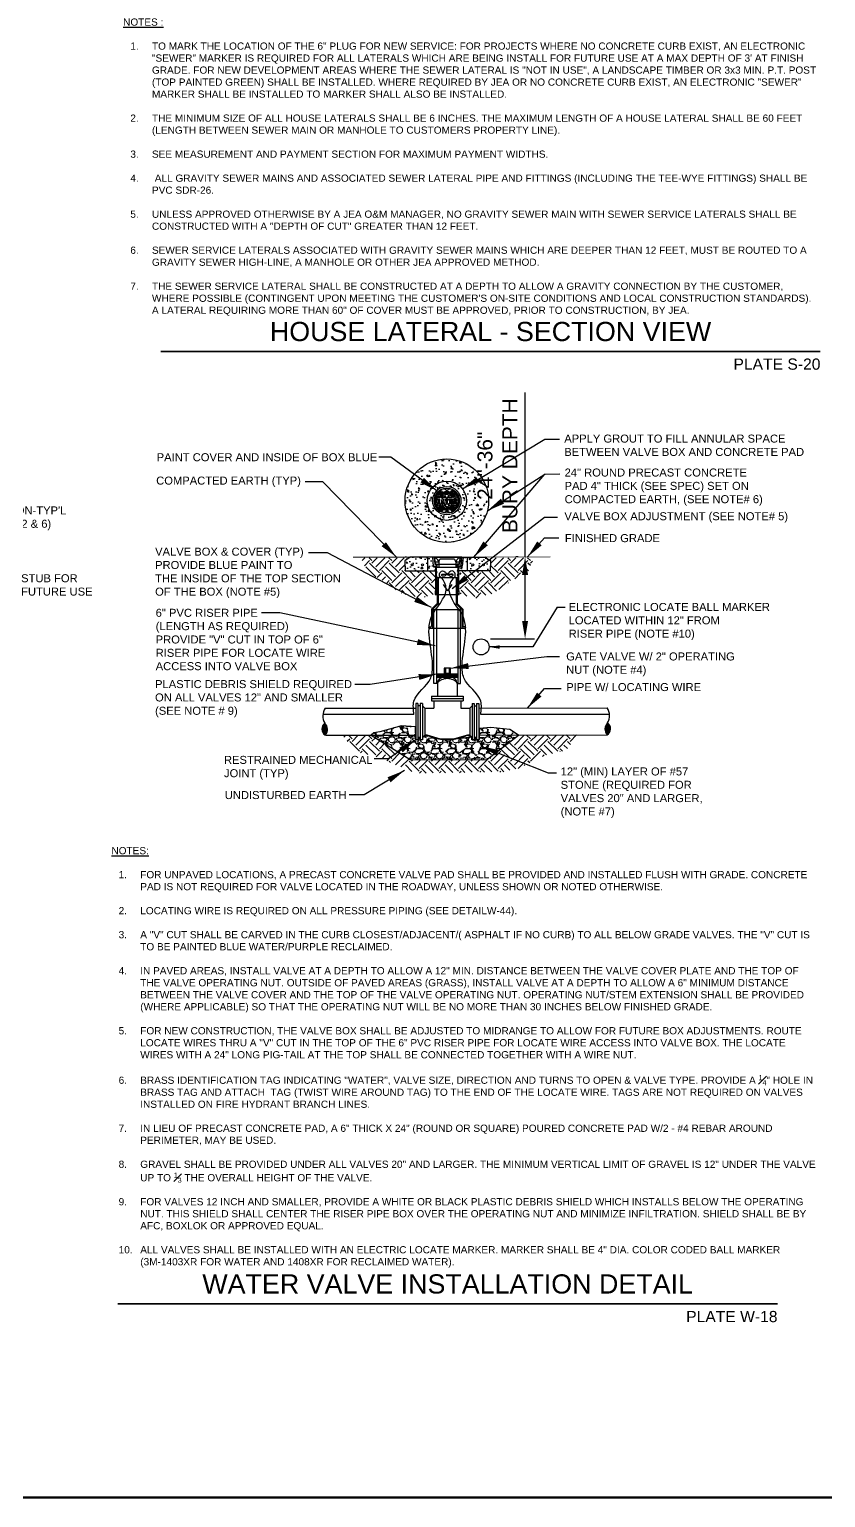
# Paper-space layout 'WS DET' of a CAD drawing. Header units: feet, sheet in inches. Extents: x -12.2 to 22.7, y -7.4 to 15.4.
# Drawn here: x 1.02 to 6.34, y -7.41 to 2.41 of the extents above; entities that cross this region are included whole.
import ezdxf

# ---------------------------------------------------------------- set-up
doc = ezdxf.new("R2010")
doc.units = ezdxf.units.FT
doc.header["$MEASUREMENT"] = 0
doc.linetypes.add('HIDDENX2', pattern=[0.75, 0.5, -0.25])
doc.layers.add('Border', color=118, linetype='Continuous', lineweight=70)
for name, color, linetype in [('DT-1', 1, 'Continuous'), ('DT-2', 2, 'Continuous'), ('DT-3', 3, 'Continuous'), ('DT-4', 4, 'Continuous'), ('DT-HATCH', 251, 'Continuous'), ('DT-TEXT', 2, 'Continuous'), ('DT-TITLE', 4, 'Continuous'), ('TBLK', 7, 'Continuous')]:
    doc.layers.add(name, color=color, linetype=linetype)
doc.styles.add('1L100', font='arial.ttf', dxfattribs={"height": 0.1})
doc.styles.add('SANSERIF', font='sanss___.ttf')
doc.dimstyles.new('JEA1', dxfattribs={"dimtxt": 0.1, "dimasz": 0.12, "dimexe": 0.0625, "dimexo": 0.0625, "dimgap": 0.05, "dimtad": 1, "dimdec": 1, "dimlfac": 3, "dimdsep": 46, "dimtxsty": '1L100', "dimcen": 0.09, "dimclrd": 256, "dimclre": 256, "dimclrt": 256, "dimadec": 0, "dimazin": 0, "dimtfac": 1, "dimtdec": 1, "dimtofl": 0, "dimtmove": 0, "dimatfit": 3, "dimfxl": 1, "dimtolj": 1, "dimtzin": 0, "dimlwd": -1, "dimlwe": -1, "dimarcsym": 0})
pattern_1 = [(320, (-94.369794, -11.01055), (-0.00895397, -0.10234436), [0.01070159, -0.11771753]), (265, (-94.36979, -11.01055), (0.10732872, 0.01979814), [0.00856127, -0.09417402]), (10.4514, (-94.37054, -11.01908), (0.09837469, -0.08254629), [0.00909495, -0.1000445]), (316.1842, (-94.34126, -11.01055), (-0.02361756, -0.1522824), [0.0160524, -0.1765763]), (6.6356, (-94.34322, -11.02324), (0.13899484, -0.13336507), [0.01364243, -0.15006673]), (261.1842, (-94.34126, -11.01055), (0.13899495, -0.13336496), [0.0128419, -0.14126103]), (291, (-94.34839, -11.02482), (-0.05744885, -0.08517142), [0.01070159, -0.11771753]), (236, (-94.34839, -11.02482), (0.10347014, -0.03471816), [0.00856127, -0.09417402]), (341.4514, (-94.35318, -11.03192), (0.0460212, -0.11988961), [0.00909495, -0.1000445]), (307.5, (-94.369794, -11.010553), (0.047499928, -0.001735064), [0, -0.093032517, 0, -0.0956009, 0, -0.09453074]), (277.5, (-94.369794, -11.010553), (0.056277783, -0.037536843), [0, -0.054506782, 0, -0.0908922, 0, -0.036028697]), (237.5, (-94.369794, -10.978734), (-0.003218308, -0.076170008), [0, -0.035671978, 0, -0.11129657, 0, -0.147681987]), (227.5, (-94.369794, -10.964465), (0.01428377, -0.083213616), [0, -0.04637357, 0, -0.07391234, 0, -0.104875614])]
pattern_2 = [(37.5, (-94.369794, -11.010553), (-0.001685323, 0.05155021), [0, -0.040666054, 0, -0.045481771, 0, -0.043475223]), (7.5, (-94.369794, -11.01055), (0.047348576, 0.07550365), [0, -0.021938266, 0, -0.036652957, 0, -0.014045841]), (327.5, (-94.4027, -11.010553), (0.083315699, 0.000151402), [0, -0.013376992, 0, -0.04815717, 0, -0.06287186]), (317.5, (-94.4027, -11.01055), (0.08042586, 0.023481317), [0, -0.006688496, 0, -0.0315697, 0, -0.036117877])]
pattern_3 = [(45, (-94.36979, -11.01055), (0, 0.13242546), [0.09363894, -0.09363894]), (45, (-94.39462, -10.98572), (0, 0.13242546), [0.09363894, -0.09363894]), (45, (-94.41945, -10.96089), (0, 0.13242546), [0.09363894, -0.09363894]), (135, (-94.41945, -10.94434), (-0.13242546, 0), [0.09363894, -0.09363894]), (135, (-94.39462, -10.91951), (-0.13242546, 0), [0.09363894, -0.09363894]), (135, (-94.36979, -10.89468), (-0.13242546, 0), [0.09363894, -0.09363894])]

# ---------------------------------------------------------------- blocks, each defined once
blk = doc.blocks.new('A$Ca8f96253')
at = {"layer": 'Border'}
blk.add_lwpolyline([(32.8026, 11.2123), (32.8026, -11.2123, -0.414214), (32.6047, -11.4103), (1.4979, -11.4103, -0.414214), (1.3, -11.2123), (1.3, 11.2123, -0.414214), (1.4979, 11.4103), (32.6047, 11.4103, -0.414214)], format="xyb", close=True, dxfattribs=at)
blk = doc.blocks.new('*D132')
at = {"layer": 'Defpoints', "color": 0, "transparency": 16777216}
for p in [(4.3342, -1.1201), (4.3511, -1.1201), (4.0401, -1.6681)]:
    blk.add_point(p, dxfattribs=at)
at = {"layer": 'DT-TEXT', "transparency": 16777216}
for p, q in [((4.3342, -1.1201), (4.3342, -0.0212)), ((4.2886, -1.1201), (4.2717, -1.1201)), ((4.3342, -1.5481), (4.3342, -1.2401)), ((4.1026, -1.6681), (4.3967, -1.6681))]:
    blk.add_line(p, q, dxfattribs=at)
for points in [[(4.3142, -1.2401), (4.3542, -1.2401), (4.3342, -1.1201)], [(4.3142, -1.5481), (4.3542, -1.5481), (4.3342, -1.6681)]]:
    blk.add_solid(points, dxfattribs=at)
at = {"layer": 'DT-TEXT', "transparency": 16777216, "insert": (4.1498, -0.5106), "char_height": 0.1, "attachment_point": 5, "rotation": 90, "style": '1L100'}
blk.add_mtext('\\A1;24"-36"\\PBURY DEPTH', dxfattribs=at)

psp = doc.layouts.new('WS DET')

# ---------------------------------------------------------------- hatches: boundary and pattern name
at = {"layer": 'DT-2'}
h = psp.add_hatch(dxfattribs=at)
h.set_pattern_fill('ANSI31', color=256, scale=0.046529, style=0)
h.set_pattern_definition([(45, (3.468244, -1.72316), (-0.00411259, 0.00411259), [])])
h.paths.add_polyline_path([(3.74294, -1.92492), (3.88519, -1.92497), (3.88519, -1.90514), (3.74294, -1.90514)])
at = {"layer": 'DT-4'}
for points in [[(3.81072, -1.23629, 0.9738409), (3.82353, -1.23629)], [(3.82353, -1.23629), (3.81072, -1.23629, 0.9738409)]]:
    psp.add_hatch(color=256, dxfattribs=at).paths.add_polyline_path(points)
at = {"layer": 'DT-HATCH'}
h = psp.add_hatch(dxfattribs=at)
h.set_pattern_fill('AR-CONC', color=256, scale=0.014269, angle=-90, style=0)
h.set_pattern_definition(pattern_1)
h.paths.add_polyline_path([(3.57838, -0.74423, -0.4199723), (3.81559, -0.51163), (3.81571, -0.4651, 0.4191399), (3.53185, -0.74423, 0.4175918), (3.81424, -1.02338), (3.81436, -0.97685, -0.4184233)])
h.paths.add_polyline_path([(3.81455, -0.90704), (3.81463, -0.87555, -0.4222767), (3.67966, -0.74423, -0.42383), (3.81532, -0.61293), (3.8154, -0.58144, 0.4221153), (3.64817, -0.74423, 0.4205639)], flags=16)
h.paths.add_polyline_path([(3.64817, -0.74423, -0.4221153), (3.8154, -0.58144), (3.81559, -0.51163, 0.4199723), (3.57838, -0.74423, 0.4184233), (3.81436, -0.97685), (3.81455, -0.90704, -0.4205639)], flags=17)
h.paths.add_polyline_path([(3.81455, -0.90704), (3.81436, -0.97685, 0.4100163), (4.04367, -0.74423, 0.4084782), (3.81559, -0.51163), (3.8154, -0.58144, -0.4063557), (3.97387, -0.74423, -0.4078916)], flags=17)
h.paths.add_polyline_path([(3.81463, -0.87555), (3.81455, -0.90704, 0.4078916), (3.97387, -0.74423, 0.4063557), (3.8154, -0.58144), (3.81532, -0.61293, -0.4046621), (3.94239, -0.74423, -0.4061961)], flags=16)
h.paths.add_polyline_path([(3.81436, -0.97685), (3.81424, -1.02338, 0.4108434), (4.09019, -0.74423, 0.4093043), (3.81571, -0.4651), (3.81559, -0.51163, -0.4084782), (4.04367, -0.74423, -0.4100163)])
h = psp.add_hatch(dxfattribs=at)
h.set_pattern_fill('AR-SAND', color=256, scale=0.026754, style=0)
h.set_pattern_definition(pattern_2)
h.paths.add_polyline_path([(3.81406, -0.6129), (3.81406, -0.64533, -0.4106693), (3.91174, -0.7442, -0.4106693), (3.81406, -0.84306), (3.81406, -0.87556, 0.4074515), (3.94239, -0.74423, 0.4074515)])
h.paths.add_polyline_path([(3.81406, -0.6129, 0.4210081), (3.67966, -0.74423, 0.4210081), (3.81406, -0.87556), (3.81406, -0.84306, -0.4177667), (3.71399, -0.7442, -0.4177667), (3.81406, -0.64533)])
h = psp.add_hatch(dxfattribs=at)
h.set_pattern_fill('EARTH', color=256, scale=0.374556, angle=45, style=0)
h.set_pattern_definition(pattern_3)
h.paths.add_polyline_path([(3.52672, -1.12565), (3.23785, -1.12565), (3.28237, -1.23388), (3.36602, -1.26672), (3.43472, -1.31748), (3.51538, -1.36525), (3.63785, -1.39809), (3.73087, -1.36693), (3.73319, -1.21812), (3.53032, -1.21812)])
h = psp.add_hatch(dxfattribs=at)
h.set_pattern_fill('AR-CONC', color=256, scale=0.014269, angle=-90, style=0)
h.set_pattern_definition(pattern_1)
h.paths.add_polyline_path([(3.68385, -1.12105), (3.52815, -1.11959), (3.52815, -1.12105), (3.52825, -1.12105), (3.52825, -1.21352), (3.68385, -1.21352)])
h.paths.add_polyline_path([(3.59164, -1.17337, -1), (3.60446, -1.17337, -1)], flags=16)
h.paths.add_polyline_path([(4.09834, -1.11959), (3.94263, -1.12105), (3.94263, -1.21352), (4.09834, -1.21352)])
h.paths.add_polyline_path([(4.02252, -1.17226, -1), (4.03534, -1.17226, -1)], flags=16)
h = psp.add_hatch(dxfattribs=at)
h.set_pattern_fill('AR-SAND', color=256, scale=0.026754, style=0)
h.set_pattern_definition(pattern_2)
h.paths.add_polyline_path([(3.90703, -1.18212), (3.89176, -1.18212), (3.89176, -1.21352), (3.94263, -1.21352), (3.94263, -1.12105), (3.91212, -1.12105)])
h.paths.add_polyline_path([(3.73473, -1.21352), (3.73473, -1.18212), (3.71946, -1.18212), (3.71437, -1.12105), (3.68385, -1.12105), (3.68385, -1.21352)])
h = psp.add_hatch(dxfattribs=at)
h.set_pattern_fill('EARTH', color=256, scale=0.374556, angle=45, style=0)
h.set_pattern_definition(pattern_3)
h.paths.add_polyline_path([(4.10352, -1.12565), (4.39239, -1.12565), (4.34786, -1.23388), (4.26422, -1.26672), (4.19552, -1.31748), (4.11486, -1.36525), (3.99238, -1.39809), (3.89937, -1.36693), (3.89705, -1.21812), (4.09992, -1.21812)])
at = {"layer": 'DT-HATCH', "linetype": 'HIDDENX2'}
for points in [[(2.99904, -2.31178, 0.3974957), (2.99555, -2.23187, 0.5345184)], [(4.88238, -2.30995, 0.5345184), (4.88587, -2.23004, 0.3974957)]]:
    psp.add_hatch(color=256, dxfattribs=at).paths.add_polyline_path(points)
at = {"layer": 'DT-HATCH'}
h = psp.add_hatch(dxfattribs=at)
h.set_pattern_fill('GRAVEL', color=256, scale=0.107016, style=0)
h.set_pattern_definition([(228.0128, (-94.292743, -10.903537), (-0.8561272724, -0.96314353785), [0.0143975, -1.42535463]), (184.9697, (-94.302374, -10.9142386), (1.2841913049, 0.1070150024), [0.02470655, -2.44594813]), (132.5104, (-94.326988, -10.916379), (1.0701583337, -1.1771761879), [0.01742091, -1.7246722]), (267.2737, (-94.368724, -10.943133), (0.10701550653, 2.14031868552), [0.02249882, -2.22738232]), (292.8337, (-94.369794, -10.9656063), (-0.53508072353, 1.28419080837), [0.02206187, -2.18412809]), (357.2737, (-94.361233, -10.9859393), (-2.14031868552, 0.10701550653), [0.02249882, -2.22738232]), (37.6942, (-94.3387596, -10.9870095), (-1.39120791117, -1.07015830017), [0.02975353, -2.94559739]), (72.2553, (-94.315216, -10.9688168), (0.74911268066, 2.35435011603), [0.0280904, -2.78095038]), (121.4296, (-94.306655, -10.942063), (-0.85612834277, 1.3912065939), [0.02257501, -2.23492855]), (175.2364, (-94.318427, -10.9228), (1.17717536094, -0.10701502656), [0.02577286, -1.26286966]), (222.3974, (-94.3441104, -10.9206596), (-1.28419197905, -1.17717441232), [0.0333299, -3.29966238]), (138.8141, (-94.262778, -10.944203), (-0.7491118442, 0.6420953087), [0.0113759, -1.12621898]), (171.4692, (-94.2713396, -10.936712), (1.39120694152, -0.2140327119), [0.02164258, -2.14262067]), (225, (-94.29274, -10.9335), (0, -0.107015966), [0.0151343, -0.13620902]), (203.1986, (-94.300234, -10.92066), (0.5350796347, 0.2140320072), [0.00815012, -0.80685893]), (291.8014, (-94.307725, -10.92387), (-0.107015923, 0.3210478273), [0.01152594, -0.56477252]), (30.9638, (-94.303444, -10.934572), (0.3210475864, 0.2140321312), [0.01872019, -0.60528458]), (161.5651, (-94.287392, -10.92494), (0.214031912, -0.107015762), [0.01353655, -0.32487758]), (16.3895, (-94.369794, -10.92387), (1.07015956224, 0.32104701793), [0.01896322, -1.87736392]), (70.3462, (-94.3516015, -10.918519), (-0.4280632222, -1.1771754882), [0.0159091, -1.57499714]), (293.1986, (-94.287392, -10.903537), (-0.2140320072, 0.5350796347), [0.01630013, -0.79870892]), (343.6105, (-94.280971, -10.918519), (-1.07015956224, 0.32104701793), [0.01896322, -1.87736392]), (339.444, (-94.369794, -10.99022), (-0.5350798609, 0.214031437), [0.01828688, -0.89605767]), (294.7751, (-94.352672, -10.996641), (-0.5350788276, 1.17717562586), [0.01532233, -1.51691264]), (66.8014, (-94.286322, -11.010553), (0.2140320072, 0.5350796347), [0.01630013, -0.79870892]), (17.354, (-94.279901, -10.995571), (-1.39120734114, -0.42806314244), [0.01793919, -1.77597478]), (69.444, (-94.33876, -11.010553), (-0.214031437, -0.5350798609), [0.00914344, -0.90520112]), (101.3099, (-94.292743, -11.010553), (-0.1070156793, 0.4280638113), [0.00545674, -0.54021953]), (165.9638, (-94.293813, -11.005202), (0.3210478565, -0.107015725), [0.02206187, -0.41917606]), (186.009, (-94.315216, -10.9998514), (1.07015930032, 0.10701585966), [0.02044539, -2.02409111]), (303.6901, (-94.303444, -10.944203), (-0.1070160755, 0.214031818), [0.01543405, -0.37041735]), (353.1572, (-94.294883, -10.957045), (1.81927078795, -0.2140327213), [0.02694597, -2.6676464]), (60.9454, (-94.268129, -10.960255), (-0.4280637337, -0.74911157), [0.01101793, -1.09077851]), (90, (-94.26278, -10.95062), (-0.10701593, 0.10701593), [0.00642096, -0.10059498]), (120.2564, (-94.3173565, -10.996641), (0.4280631836, -0.7491117917), [0.01486708, -1.47184577]), (48.0128, (-94.3248476, -10.983799), (0.8561272724, 0.96314353785), [0.02879499, -1.41095713]), (0, (-94.30558, -10.9624), (0.10701593, 0.10701593), [0.02782414, -0.07919179]), (325.3048, (-94.2777606, -10.962396), (-1.0701587126, 0.74911245025), [0.01692072, -1.67514972]), (254.0546, (-94.263848, -10.972027), (-0.1070159209, -0.4280637443), [0.01558173, -0.76350603]), (207.646, (-94.268129, -10.9870095), (-2.03330227255, -1.0701601524), [0.02536973, -2.51160765]), (175.4261, (-94.2906025, -10.9987812), (-1.39120718482, 0.10701537634), [0.02683949, -2.65710651])])
h.paths.add_polyline_path([(3.60193, -2.25518), (3.50788, -2.24854), (3.36404, -2.29056), (3.3231, -2.29609), (3.3054, -2.31158), (3.56652, -2.47413), (4.0766, -2.47635), (4.29014, -2.31268), (4.23261, -2.27508), (4.10426, -2.26071), (4.02681, -2.26734), (4.02681, -2.34143), (4.01021, -2.34364), (4.0091, -2.32706), (3.99472, -2.32706), (3.99582, -2.34364), (3.97812, -2.34364), (3.97812, -2.32595), (3.96595, -2.31158), (3.94825, -2.31268), (3.86194, -2.33701), (3.769, -2.33812), (3.68048, -2.31158), (3.66389, -2.31268), (3.6495, -2.32816), (3.6495, -2.34254), (3.63401, -2.34364), (3.63291, -2.32595), (3.61963, -2.32816), (3.61963, -2.34254), (3.60303, -2.34143)])
h = psp.add_hatch(dxfattribs=at)
h.set_pattern_fill('EARTH', color=256, scale=0.374556, angle=45, style=0)
h.set_pattern_definition(pattern_3)
h.paths.add_polyline_path([(4.41255, -2.47094), (4.4812, -2.44154), (4.60867, -2.41214), (4.68712, -2.3105), (4.29135, -2.31134), (4.08466, -2.47409), (3.56889, -2.47409), (3.30334, -2.31191), (3.10898, -2.31191), (3.21379, -2.42684), (3.31184, -2.44644), (3.39274, -2.47584), (3.51041, -2.5273), (3.60847, -2.5665), (4.18947, -2.5567), (4.30714, -2.52975)])

# ---------------------------------------------------------------- linework, layer by layer
at = {"layer": 'DT-1'}
for p, q in [((3.77614, -0.67711), (3.77967, -0.684)), ((3.7881, -0.66484), (3.80056, -0.66484)), ((3.82286, -0.66484), (3.83379, -0.66484)), ((3.84084, -0.68217), (3.84468, -0.67619)), ((3.84192, -0.6837), (3.84084, -0.68217)), ((3.7464, -0.76036), (3.74302, -0.73292)), ((3.74885, -0.73292), (3.74302, -0.73292)), ((3.74486, -0.72602), (3.74946, -0.7136)), ((3.76495, -0.72602), (3.74486, -0.72602)), ((3.74594, -0.76588), (3.76679, -0.76588)), ((3.75283, -0.78075), (3.74594, -0.76588)), ((3.75207, -0.76036), (3.7464, -0.76036)), ((3.74992, -0.74104), (3.74885, -0.73292)), ((3.76617, -0.72264), (3.74946, -0.7136)), ((3.74992, -0.74104), (3.75207, -0.7346)), ((3.75207, -0.7346), (3.75697, -0.7346)), ((3.75375, -0.74257), (3.75207, -0.76036)), ((3.75253, -0.70869), (3.76939, -0.71774)), ((3.7697, -0.77094), (3.75283, -0.78075)), ((3.75375, -0.74257), (3.75621, -0.76036)), ((3.76188, -0.76036), (3.75621, -0.76036)), ((3.77292, -0.77539), (3.75651, -0.78489)), ((3.75774, -0.74104), (3.75697, -0.7346)), ((3.75774, -0.74104), (3.75912, -0.73292)), ((3.75912, -0.73292), (3.7651, -0.73292)), ((3.76127, -0.70685), (3.7674, -0.71007)), ((3.76188, -0.76036), (3.7651, -0.73292)), ((3.76617, -0.72264), (3.76495, -0.72602)), ((3.77169, -0.78275), (3.76525, -0.78688)), ((3.7697, -0.77094), (3.76679, -0.76588)), ((3.77767, -0.73292), (3.77139, -0.76036)), ((3.77139, -0.76036), (3.77767, -0.76036)), ((3.78105, -0.71559), (3.77369, -0.72586)), ((3.7996, -0.72586), (3.77369, -0.72586)), ((3.77614, -0.76619), (3.79929, -0.76619)), ((3.78565, -0.73292), (3.77767, -0.73292)), ((3.77951, -0.75239), (3.77767, -0.76036)), ((3.78457, -0.75239), (3.77951, -0.75239)), ((3.77982, -0.74671), (3.7812, -0.74135)), ((3.78365, -0.74671), (3.77982, -0.74671)), ((3.78105, -0.71559), (3.78948, -0.70915)), ((3.7812, -0.74135), (3.78365, -0.74671)), ((3.78457, -0.75239), (3.78687, -0.76036)), ((3.78565, -0.73292), (3.79377, -0.76036)), ((3.78687, -0.76036), (3.79377, -0.76036)), ((3.7996, -0.72586), (3.78948, -0.70915)), ((3.79929, -0.76619), (3.79178, -0.78045)), ((3.79515, -0.70685), (3.80665, -0.72571)), ((3.80558, -0.76634), (3.79684, -0.78213)), ((3.80619, -0.78474), (3.79684, -0.78213)), ((3.79945, -0.73292), (3.82198, -0.73292)), ((3.79945, -0.73966), (3.79945, -0.73292)), ((3.79945, -0.73966), (3.80711, -0.73966)), ((3.81524, -0.76573), (3.80619, -0.76573)), ((3.81616, -0.78474), (3.80619, -0.78474)), ((3.80665, -0.72571), (3.81478, -0.72571)), ((3.80711, -0.76036), (3.80711, -0.73966)), ((3.80711, -0.76036), (3.81447, -0.76036)), ((3.81447, -0.76036), (3.80711, -0.76036)), ((3.81447, -0.76036), (3.81447, -0.73966)), ((3.82198, -0.73966), (3.81447, -0.73966)), ((3.81478, -0.72571), (3.82582, -0.70624)), ((3.81539, -0.76603), (3.82582, -0.78259)), ((3.81616, -0.78474), (3.82582, -0.78259)), ((3.82582, -0.70624), (3.81861, -0.70409)), ((3.82122, -0.7254), (3.83103, -0.70838)), ((3.84774, -0.7254), (3.82122, -0.7254)), ((3.84652, -0.76496), (3.82183, -0.76496)), ((3.83088, -0.77983), (3.82183, -0.76496)), ((3.82198, -0.73966), (3.82198, -0.73292)), ((3.8275, -0.73292), (3.85035, -0.73292)), ((3.82827, -0.73292), (3.82827, -0.76005)), ((3.82827, -0.76036), (3.85035, -0.76036)), ((3.83088, -0.77983), (3.84176, -0.77171)), ((3.83594, -0.73905), (3.85035, -0.73905)), ((3.83594, -0.73905), (3.83594, -0.74303)), ((3.8479, -0.74303), (3.83594, -0.74303)), ((3.83594, -0.75162), (3.83594, -0.74932)), ((3.8479, -0.74932), (3.83594, -0.74932)), ((3.83594, -0.75162), (3.85035, -0.75162)), ((3.84176, -0.77171), (3.84652, -0.76496)), ((3.8479, -0.74303), (3.8479, -0.74932)), ((3.85295, -0.70808), (3.84836, -0.70348)), ((3.86599, -0.78336), (3.84974, -0.77416)), ((3.85035, -0.73292), (3.85035, -0.73905)), ((3.85035, -0.75162), (3.85035, -0.76036)), ((3.85081, -0.78137), (3.85694, -0.7852)), ((3.85127, -0.7159), (3.86737, -0.70562)), ((3.85587, -0.76465), (3.85234, -0.76987)), ((3.85234, -0.76987), (3.8689, -0.77937)), ((3.85295, -0.70808), (3.85878, -0.70486)), ((3.87043, -0.71084), (3.85372, -0.72034)), ((3.85663, -0.72556), (3.85372, -0.72034)), ((3.87611, -0.76465), (3.85587, -0.76465)), ((3.85663, -0.72556), (3.87672, -0.72556)), ((3.85694, -0.7852), (3.85663, -0.78658)), ((3.8574, -0.76036), (3.85694, -0.76036)), ((3.8574, -0.73292), (3.87411, -0.73292)), ((3.8574, -0.73292), (3.8574, -0.76036)), ((3.8574, -0.76036), (3.86476, -0.76036)), ((3.86399, -0.74457), (3.86399, -0.73859)), ((3.86399, -0.73859), (3.86921, -0.73859)), ((3.86399, -0.74457), (3.86829, -0.74457)), ((3.86476, -0.75009), (3.86476, -0.76036)), ((3.86476, -0.75009), (3.8712, -0.76036)), ((3.86599, -0.78489), (3.86599, -0.78336)), ((3.87611, -0.76465), (3.8689, -0.77937)), ((3.8712, -0.76036), (3.87917, -0.76036)), ((3.87917, -0.76036), (3.87212, -0.74871)), ((3.78442, -0.80666), (3.78105, -0.81356)), ((3.80056, -0.82414), (3.78994, -0.82414)), ((3.83088, -0.82414), (3.82286, -0.82414)), ((3.83793, -0.80666), (3.84207, -0.81295))]:
    psp.add_line(p, q, dxfattribs=at)
for radius in [0.09475, 0.08361]:
    psp.add_circle((3.81102, -0.74423), radius, dxfattribs=at)
for centre, radius, start, end in [((3.80926, -0.74426), 0.08218, 104.9, 256.4), ((3.8088, -0.74426), 0.07467, 115.9, 248.2), ((3.80849, -0.74273), 0.06547, 116.1, 148.7), ((3.80895, -0.74196), 0.05918, 87.327207, 143.6), ((3.81171, -0.66484), 0.01115, 180, 0), ((3.81416, -0.73905), 0.05627, 37.5, 92.498701), ((3.81217, -0.74411), 0.08218, 283.2, 74.7), ((3.81232, -0.74365), 0.06685, 34.6, 63.7), ((3.81263, -0.74395), 0.07498, 293.1, 64.7), ((3.80972, -0.74533), 0.06639, 216.6, 247.6), ((3.8111, -0.74625), 0.05673, 42.5, 140.4), ((3.81171, -0.74733), 0.05167, 95, 145), ((3.81064, -0.7438), 0.05504, 225.1, 316.9), ((3.81079, -0.74319), 0.04968, 220.4, 321.5), ((3.80987, -0.74487), 0.03986, 212.3, 243), ((3.81048, -0.73813), 0.03496, 76.6, 116.1), ((3.8114, -0.74487), 0.04922, 36, 94.9), ((3.81002, -0.7461), 0.04308, 28.8, 60.9), ((3.80634, -0.73721), 0.07636, 294.5, 321.4), ((3.86829, -0.7415), 0.00307, 270, 72.5), ((3.84299, -0.73123), 0.03419, 9.5, 36.6), ((3.86997, -0.74043), 0.00859, 284.5, 61.1), ((3.81079, -0.74303), 0.06317, 223.9, 316.4), ((3.81037, -0.82814), 0.01128, 20.75246, 159.24754), ((3.81171, -0.82407), 0.01115, 359.608451, 180.391549)]:
    psp.add_arc(centre, radius, start, end, dxfattribs=at)
at = {"layer": 'DT-2'}
for p, q in [((3.71437, -1.12105), (3.71946, -1.18212)), ((3.91212, -1.12105), (3.71437, -1.12105)), ((3.726, -1.12105), (3.72992, -1.16758)), ((3.72749, -1.12507), (3.72685, -1.12116)), ((3.72992, -1.16758), (3.74185, -1.16758)), ((3.74185, -1.16758), (3.89657, -1.16758)), ((3.74185, -1.21736), (3.74185, -1.16758)), ((3.88449, -1.16758), (3.88449, -1.20677)), ((3.90048, -1.12105), (3.89657, -1.16758)), ((3.90703, -1.18212), (3.91212, -1.12105)), ((3.91924, -1.12105), (3.91415, -1.18212)), ((3.71946, -1.18212), (3.73473, -1.18212)), ((3.73473, -1.18212), (3.73473, -1.34788)), ((3.74185, -1.24645), (3.74185, -1.229)), ((3.74185, -1.27553), (3.74185, -1.25808)), ((3.74708, -1.25815), (3.8794, -1.25815)), ((3.74708, -1.25815), (3.74708, -1.26159)), ((3.74708, -1.27322), (3.74708, -1.29067)), ((3.75217, -1.25815), (3.75217, -1.43474)), ((3.87431, -1.25815), (3.87431, -1.43474)), ((3.8794, -1.25815), (3.8794, -1.27904)), ((3.88434, -1.21852), (3.88434, -1.23597)), ((3.88434, -1.2476), (3.88434, -1.26505)), ((3.89176, -1.34788), (3.89176, -1.18212)), ((3.89176, -1.18212), (3.90703, -1.18212)), ((3.89176, -1.21352), (3.89176, -1.18212)), ((3.89176, -1.21352), (3.89176, -1.18212)), ((3.91415, -1.18212), (3.89176, -1.18212)), ((3.73473, -1.34788), (3.73327, -1.34788)), ((3.73327, -1.34788), (3.73327, -1.37114)), ((3.73327, -1.37114), (3.89321, -1.37114)), ((3.74192, -1.30462), (3.74192, -1.28717)), ((3.742, -1.33371), (3.742, -1.31626)), ((3.742, -1.37114), (3.742, -1.34534)), ((3.74708, -1.3023), (3.74708, -1.43263)), ((3.78707, -1.30536), (3.81549, -1.34711)), ((3.8439, -1.30536), (3.81549, -1.34711)), ((3.8794, -1.29067), (3.8794, -1.30812)), ((3.8794, -1.31975), (3.8794, -1.43263)), ((3.88434, -1.27668), (3.88434, -1.29413)), ((3.88442, -1.30577), (3.88442, -1.32322)), ((3.88449, -1.33486), (3.88449, -1.35231)), ((3.88449, -1.36394), (3.88449, -1.37114)), ((3.89321, -1.34788), (3.89176, -1.34788)), ((3.89321, -1.37114), (3.89321, -1.34788)), ((3.74708, -1.43263), (3.70928, -1.47044)), ((3.70928, -1.47044), (3.70928, -1.58094)), ((3.75217, -1.43474), (3.71437, -1.47254)), ((3.87431, -1.43474), (3.91212, -1.47254)), ((3.8794, -1.43263), (3.91721, -1.47044)), ((3.91721, -1.47044), (3.91721, -1.58094)), ((3.71437, -1.47254), (3.71437, -1.59839)), ((3.91212, -1.47254), (3.91212, -1.59839)), ((3.69386, -1.58676), (3.70346, -1.58676)), ((3.71437, -1.59839), (3.69386, -1.59839)), ((3.91212, -1.59839), (3.71437, -1.59839)), ((3.93267, -1.59839), (3.91212, -1.59839)), ((3.93267, -1.58676), (3.92302, -1.58676)), ((3.80263, -1.86414), (3.80263, -1.89703)), ((3.82731, -1.86414), (3.82731, -1.89703)), ((3.79087, -1.92493), (3.83725, -1.92493)), ((3.79364, -1.89703), (3.8346, -1.89703)), ((3.798, -1.89703), (3.798, -1.90516)), ((3.8321, -1.89703), (3.8321, -1.90516)), ((3.70858, -2.05163), (3.91955, -2.05163)), ((3.70858, -2.05163), (3.70858, -2.08177)), ((3.91955, -2.05163), (3.91955, -2.08177)), ((3.60309, -2.10094), (3.60309, -2.34205)), ((3.61816, -2.10094), (3.60309, -2.10094)), ((3.61816, -2.10094), (3.61816, -2.34205)), ((3.63323, -2.11601), (3.61816, -2.11601)), ((3.63323, -2.10094), (3.63323, -2.34205)), ((3.6483, -2.10094), (3.63323, -2.10094)), ((3.6483, -2.10094), (3.6483, -2.34205)), ((3.66337, -2.13108), (3.6483, -2.11601)), ((3.66337, -2.13108), (3.66337, -2.31191)), ((3.70858, -2.0667), (3.91955, -2.0667)), ((3.70858, -2.08177), (3.91955, -2.08177)), ((3.96475, -2.13108), (3.97982, -2.11601)), ((3.96475, -2.13108), (3.96475, -2.31191)), ((3.97982, -2.10094), (3.97982, -2.34205)), ((3.97982, -2.10094), (3.99489, -2.10094)), ((3.99489, -2.10094), (3.99489, -2.34205)), ((3.99489, -2.11601), (4.00996, -2.11601)), ((4.00996, -2.10094), (4.00996, -2.34205)), ((4.00996, -2.10094), (4.02503, -2.10094)), ((4.02503, -2.10094), (4.02503, -2.34205)), ((3.99489, -2.32698), (4.00996, -2.32698)), ((4.00996, -2.34205), (4.02503, -2.34205))]:
    psp.add_line(p, q, dxfattribs=at)
at = {"layer": 'DT-2', "linetype": 'Continuous'}
for p, q in [((3.72685, -1.12116), (3.89964, -1.12116)), ((3.72685, -1.12116), (3.73517, -1.16772)), ((3.75261, -1.15508), (3.73293, -1.15508)), ((3.73517, -1.16772), (3.74669, -1.16772)), ((3.74669, -1.1914), (3.74669, -1.16772)), ((3.75853, -1.15412), (3.76413, -1.13476)), ((3.75853, -1.15412), (3.75853, -1.1914)), ((3.86332, -1.13476), (3.76413, -1.13476)), ((3.86332, -1.13476), (3.87068, -1.15572)), ((3.87068, -1.15572), (3.87068, -1.19108)), ((3.89356, -1.15476), (3.87788, -1.15476)), ((3.8798, -1.16758), (3.8798, -1.1914)), ((3.8911, -1.16768), (3.8798, -1.16758)), ((3.89964, -1.12148), (3.8911, -1.16768)), ((3.8798, -1.1914), (3.74669, -1.1914))]:
    psp.add_line(p, q, dxfattribs=at)
at = {"layer": 'DT-2'}
for points in [[(3.79364, -1.89703), (3.8363, -1.89703), (3.8363, -1.86414), (3.79364, -1.86414)], [(3.74294, -1.92492), (3.88519, -1.92497), (3.88519, -1.90514), (3.74294, -1.90514)]]:
    psp.add_lwpolyline(points, close=True, dxfattribs=at)
at = {"layer": 'DT-2', "linetype": 'Continuous'}
for centre, radius, start, end in [((3.71597, -1.16836), 0.0448, 29.4, 75.1), ((3.74957, -1.14964), 0.00624, 299.2, 30.3), ((3.87932, -1.14852), 0.0064, 176.4, 257), ((3.911, -1.16516), 0.0416, 106.2, 156)]:
    psp.add_arc(centre, radius, start, end, dxfattribs=at)
at = {"layer": 'DT-2'}
for centre, radius, start, end in [((3.73909, -1.22319), 0.00645, 295.524789, 64.707715), ((3.73909, -1.25227), 0.00645, 295.524789, 64.475211), ((3.73917, -1.28136), 0.00645, 295.524789, 64.475211), ((3.88704, -1.21269), 0.00645, 113.340713, 244.475211), ((3.88704, -1.24177), 0.00645, 115.524789, 244.475211), ((3.88704, -1.27085), 0.00645, 115.524789, 244.475211), ((3.73924, -1.31045), 0.00645, 295.524789, 64.475211), ((3.73875, -1.33953), 0.00667, 299.337204, 60.662796), ((3.74985, -1.29649), 0.00644, 115.405398, 244.594602), ((3.87662, -1.28485), 0.00645, 295.524789, 64.475211), ((3.87613, -1.31393), 0.00667, 299.337204, 60.662796), ((3.88712, -1.29994), 0.00645, 115.524789, 244.475211), ((3.88719, -1.32903), 0.00645, 115.524789, 244.475211), ((3.88776, -1.35812), 0.00667, 119.337204, 240.662796), ((3.69386, -1.59257), 0.00582, 90, 270), ((3.69386, -1.59257), 0.00582, 270, 270), ((3.70346, -1.58094), 0.00582, 270, 0), ((3.92302, -1.58094), 0.00582, 180, 270), ((3.93267, -1.59257), 0.00582, 0, 90), ((3.93267, -1.59257), 0.00582, 270, 0)]:
    psp.add_arc(centre, radius, start, end, dxfattribs=at)
at = {"layer": 'DT-2', "lineweight": 0}
psp.add_arc((3.75, -1.26741), 0.0065, 116.587527, 243.412473, dxfattribs=at)
at = {"layer": 'DT-3', "lineweight": 13}
for p, q in [((3.56623, -1.12105), (3.18467, -1.12105)), ((4.06738, -1.12105), (4.50092, -1.11959))]:
    psp.add_line(p, q, dxfattribs=at)
at = {"layer": 'DT-3'}
for p, q in [((3.74294, -1.47184), (3.88519, -1.47184)), ((3.74859, -1.96743), (3.74856, -2.05163)), ((3.87953, -1.96743), (3.8795, -2.05163)), ((2.99868, -2.13108), (3.60309, -2.13108)), ((3.66337, -2.13108), (3.72365, -2.13108)), ((3.72365, -2.08177), (3.72365, -2.13108)), ((3.90448, -2.08177), (3.90448, -2.13108)), ((3.90448, -2.13108), (3.96475, -2.13108)), ((4.02503, -2.13108), (4.88274, -2.12926)), ((3.00359, -2.31191), (3.60309, -2.31191)), ((3.61816, -2.34205), (3.60309, -2.34205)), ((3.63323, -2.32698), (3.61816, -2.32698)), ((3.6483, -2.34205), (3.63323, -2.34205)), ((3.66337, -2.31191), (3.6483, -2.32698)), ((3.66337, -2.31191), (3.67844, -2.31191)), ((3.94969, -2.31191), (3.96475, -2.31191)), ((3.96475, -2.31191), (3.97982, -2.32698)), ((3.97982, -2.34205), (3.99489, -2.34205)), ((4.02503, -2.31191), (4.88197, -2.31009))]:
    psp.add_line(p, q, dxfattribs=at)
for points in [[(3.72501, -1.47184), (3.74294, -1.47184), (3.74294, -1.96655), (3.72501, -1.96655)], [(3.90311, -1.47184), (3.88519, -1.47184), (3.88519, -1.96655), (3.90311, -1.96655)]]:
    psp.add_lwpolyline(points, close=True, dxfattribs=at)
psp.add_circle((4.04014, -1.72168), 0.05358, dxfattribs=at)
for centre, radius, start, end in [((3.81406, -2.02755), 0.0937, 40.619317, 139.380683), ((3.79087, -1.96721), 0.04228, 90, 180.29066), ((3.83725, -1.96721), 0.04228, 359.70934, 90), ((3.07562, -2.18391), 0.09333, 145.522222, 210.91821), ((4.8058, -2.18209), 0.09333, 329.08179, 34.477778), ((3.02399, -2.27066), 0.0481, 126.249631, 238.750924), ((2.95498, -2.27367), 0.05825, 319.145064, 45.855491), ((4.92644, -2.27184), 0.05825, 134.144509, 220.854936), ((4.85743, -2.26883), 0.0481, 301.249076, 53.750369), ((3.81406, -2.02183), 0.32022, 244.942385, 295.057615)]:
    psp.add_arc(centre, radius, start, end, dxfattribs=at)
at = {"layer": 'DT-4'}
for p, q in [((3.56623, -1.12105), (3.53063, -1.14712)), ((3.53063, -1.14712), (3.53185, -1.21352)), ((3.71437, -1.12105), (3.56623, -1.12105)), ((3.68385, -1.21352), (3.68385, -1.12105)), ((3.91212, -1.12105), (4.06738, -1.12105)), ((3.94975, -1.21352), (3.94975, -1.12105)), ((4.06738, -1.12105), (4.10297, -1.14712)), ((4.10297, -1.14712), (4.10176, -1.21352)), ((3.53185, -1.21352), (3.68385, -1.21352)), ((3.68385, -1.21352), (3.73473, -1.21352)), ((3.78309, -1.23629), (3.85409, -1.23629)), ((3.94263, -1.21352), (3.89176, -1.21352)), ((3.94263, -1.21352), (3.89176, -1.21352)), ((3.94975, -1.21352), (3.89176, -1.21352)), ((4.10176, -1.21352), (3.94975, -1.21352)), ((3.59158, -2.17395), (2.98282, -2.17395)), ((4.89877, -2.17395), (4.03733, -2.17395))]:
    psp.add_line(p, q, dxfattribs=at)
for centre, radius in [((3.81102, -0.74423), 0.27917), ((3.81102, -0.74423), 0.13137), ((3.57838, -1.17337), 0.00641), ((3.64817, -1.17337), 0.00641), ((3.98543, -1.17337), 0.00641), ((4.05523, -1.17337), 0.00641), ((3.81712, -1.23612), 0.00641)]:
    psp.add_circle(centre, radius, dxfattribs=at)
for centre, radius, start, end in [((3.70105, -1.336), 0.10512, 321.153354, 53.907301), ((3.93479, -1.33691), 0.11005, 128.725649, 216.213696)]:
    psp.add_arc(centre, radius, start, end, dxfattribs=at)
for points, knots in [([(3.76297, -1.25106), (3.76301, -1.24561), (3.7629, -1.23972), (3.76303, -1.22874), (3.76909, -1.21926), (3.7832, -1.21183), (3.7999, -1.21748), (3.81179, -1.23671), (3.7912, -1.25747), (3.76763, -1.23596), (3.7832, -1.23618), (3.79077, -1.23629)], [41.8916881, 41.8916881, 41.8916881, 41.8916881, 42.588534, 42.6694905, 43.3036063, 43.9050066, 44.6009443, 45.3816545, 46.3879088, 47.1136157, 47.8014898, 47.8014898, 47.8014898, 47.8014898]), ([(3.86594, -1.25106), (3.8659, -1.24561), (3.86601, -1.23972), (3.86588, -1.22874), (3.85982, -1.21926), (3.84571, -1.21183), (3.82901, -1.21748), (3.81712, -1.23671), (3.83771, -1.25747), (3.86128, -1.23596), (3.84572, -1.23618), (3.83814, -1.23629)], [41.8916881, 41.8916881, 41.8916881, 41.8916881, 42.588534, 42.6694905, 43.3036063, 43.9050066, 44.6009443, 45.3816545, 46.3879088, 47.1136157, 47.8014898, 47.8014898, 47.8014898, 47.8014898]), ([(3.59158, -2.17395), (3.58768, -2.14282), (3.57545, -2.04516), (3.71052, -1.96892), (3.72438, -1.75354), (3.64553, -1.55963), (3.76683, -1.43874), (3.78292, -1.40193)], [0, 0, 0, 0, 3.841476, 12.0510768, 15.8212804, 30.7800304, 35.6439973, 35.6439973, 35.6439973, 35.6439973]), ([(4.03733, -2.17395), (4.04123, -2.14282), (4.05346, -2.04516), (3.91839, -1.96892), (3.90454, -1.75354), (3.98338, -1.55963), (3.86208, -1.43874), (3.84599, -1.40193)], [0, 0, 0, 0, 3.841476, 12.0510768, 15.8212804, 30.7800304, 35.6439973, 35.6439973, 35.6439973, 35.6439973])]:
    psp.add_open_spline(points, degree=3, knots=knots, dxfattribs=at)
at = {"layer": 'DT-HATCH'}
for p, q in [((3.88427, -1.21851), (3.89176, -1.21851)), ((3.88434, -1.22724), (3.89176, -1.22724))]:
    psp.add_line(p, q, dxfattribs=at)
psp.add_lwpolyline([(3.60193, -2.25518), (3.50788, -2.24854), (3.36404, -2.29056), (3.3231, -2.29609), (3.3054, -2.31158), (3.56652, -2.47413), (4.0766, -2.47635), (4.29014, -2.31268), (4.23261, -2.27508), (4.10426, -2.26071), (4.02681, -2.26734), (4.02681, -2.34143), (4.01021, -2.34364), (4.0091, -2.32706), (3.99472, -2.32706), (3.99582, -2.34364), (3.97812, -2.34364), (3.97812, -2.32595), (3.96595, -2.31158), (3.94825, -2.31268), (3.86194, -2.33701), (3.769, -2.33812), (3.68048, -2.31158), (3.66389, -2.31268), (3.6495, -2.32816), (3.6495, -2.34254), (3.63401, -2.34364), (3.63291, -2.32595), (3.61963, -2.32816), (3.61963, -2.34254), (3.60303, -2.34143)], close=True, dxfattribs=at)
at = {"layer": 'DT-HATCH', "const_width": 0.000233}
psp.add_lwpolyline([(3.30334, -2.31191), (3.56889, -2.47409), (4.08466, -2.47409), (4.29135, -2.31134), (4.29135, -2.31134), (4.29135, -2.31134)], dxfattribs=at)
at = {"layer": 'DT-TEXT'}
for p, q in [((4.54928, -1.45547), (4.38557, -1.72216)), ((4.54928, -1.45547), (4.60294, -1.45547)), ((4.38557, -1.72216), (4.09371, -1.72216))]:
    psp.add_line(p, q, dxfattribs=at)
psp.add_solid([(4.16342, -1.73429), (4.09371, -1.72216), (4.16359, -1.71102)], dxfattribs=at)
at = {"layer": 'DT-TITLE', "const_width": 0.0107, "flags": 128}
for points in [[(6.30856, 0.25332), (1.89824, 0.25332)], [(6.02158, -6.11473), (1.61126, -6.11473)]]:
    psp.add_lwpolyline(points, dxfattribs=at)

# ---------------------------------------------------------------- block references
at = {"layer": 'TBLK'}
psp.add_blockref('A$Ca8f96253', (-12.17702, 4.00045), dxfattribs=at)

# ---------------------------------------------------------------- texts
at = {"layer": 'DT-TEXT', "attachment_point": 1, "style": '1L100'}
for s, insert, char_height, width in [('{\\LNOTES :\\P}\\P\\pi-0.14447,l0.19263,t0.19263;1.^ITO MARK THE LOCATION OF THE 6" PLUG FOR NEW SERVICE: FOR PROJECTS WHERE NO CONCRETE CURB EXIST, AN ELECTRONIC "SEWER" MARKER IS REQUIRED FOR ALL LATERALS WHICH ARE BEING INSTALL FOR FUTURE USE AT A MAX DEPTH OF 3\' AT FINISH GRADE. FOR NEW DEVELOPMENT AREAS WHERE THE SEWER LATERAL IS "NOT IN USE", A LANDSCAPE TIMBER OR 3x3 MIN. P.T. POST (TOP PAINTED GREEN) SHALL BE INSTALLED. WHERE REQUIRED BY JEA OR NO CONCRETE CURB EXIST, AN ELECTRONIC "SEWER" MARKER SHALL BE INSTALLED TO MARKER SHALL ALSO BE INSTALLED.\\P\\pi0,l0,tz;\\P\\pi-0.14447,l0.19263,t0.19263;2.^ITHE MINIMUM SIZE OF ALL HOUSE LATERALS SHALL BE 6 INCHES. THE MAXIMUM LENGTH OF A HOUSE LATERAL SHALL BE 60 FEET (LENGTH BETWEEN SEWER MAIN OR MANHOLE TO CUSTOMERS PROPERTY LINE).\\P\\pi0,l0,tz;\\P\\pi-0.14447,l0.19263,t0.19263;3.^ISEE MEASUREMENT AND PAYMENT SECTION FOR MAXIMUM PAYMENT WIDTHS.\\P\\pi0,l0,tz;\\P\\pi-0.14447,l0.19263,t0.19263;4.^I ALL GRAVITY SEWER MAINS AND ASSOCIATED SEWER LATERAL PIPE AND FITTINGS (INCLUDING THE TEE-WYE FITTINGS) SHALL BE PVC SDR-26.\\P\\pi0,l0,tz;\\P\\pi-0.14447,l0.19263,t0.19263;5.^IUNLESS APPROVED OTHERWISE BY A JEA O&M MANAGER, NO GRAVITY SEWER MAIN WITH SEWER SERVICE LATERALS SHALL BE CONSTRUCTED WITH A "DEPTH OF CUT" GREATER THAN 12 FEET.\\P\\pi0,l0,tz;\\P\\pi-0.14447,l0.19263,t0.19263;6.^ISEWER SERVICE LATERALS ASSOCIATED WITH GRAVITY SEWER MAINS WHICH ARE DEEPER THAN 12 FEET, MUST BE ROUTED TO A GRAVITY SEWER HIGH-LINE, A MANHOLE OR OTHER JEA APPROVED METHOD.\\P\\pi0,l0,tz;\\P\\pi-0.14447,l0.19263,t0.19263;7.^ITHE SEWER SERVICE LATERAL SHALL BE CONSTRUCTED AT A DEPTH TO ALLOW A GRAVITY CONNECTION BY THE CUSTOMER, WHERE POSSIBLE (CONTINGENT UPON MEETING THE CUSTOMER\'S ON-SITE CONDITIONS AND LOCAL CONSTRUCTION STANDARDS). A LATERAL REQUIRING MORE THAN 60" OF COVER MUST BE APPROVED, PRIOR TO CONSTRUCTION, BY JEA.', (1.64733, 2.47999), 0.04815717, 4.6305769), ('APPLY GROUT TO FILL ANNULAR SPACE \\PBETWEEN VALVE BOX AND CONCRETE PAD', (4.59613, -0.30225), 0.053508, 1.6048506), ('PAINT COVER AND INSIDE OF BOX BLUE', (1.87155, -0.42691), 0.053508, 1.552734), ('COMPACTED EARTH (TYP)', (1.86833, -0.58311), 0.053508, 1.3417128), ('24" ROUND PRECAST CONCRETE \\PPAD 4" THICK (SEE SPEC) SET ON COMPACTED EARTH, (SEE NOTE# 6)', (4.5984, -0.5291), 0.053508, 1.5915366), ("PUMP STATION-TYP'L (SEE NOTE # 2 & 6)", (0.48122, -0.78258), 0.053508, 0.7867788), ('VALVE BOX ADJUSTMENT (SEE NOTE# 5)', (4.59691, -0.82146), 0.053508, 1.697944), ('FINISHED GRADE', (4.60036, -0.96779), 0.053508, 1.3417128), ('VALVE BOX & COVER (TYP) \\PPROVIDE BLUE PAINT TO \\PTHE INSIDE OF THE TOP SECTION \\POF THE BOX (NOTE #5)', (1.86119, -1.05811), 0.053508, 1.3417128), ('STUB FOR FUTURE USE', (0.96555, -1.23603), 0.053508, 0.5804229), ('6" PVC RISER PIPE \\P(LENGTH AS REQUIRED) \\PPROVIDE "V" CUT IN TOP OF 6" RISER PIPE FOR LOCATE WIRE ACCESS INTO VALVE BOX', (1.86495, -1.46707), 0.053508, 1.3417128), ('ELECTRONIC LOCATE BALL MARKER\\PLOCATED WITHIN 12" FROM\\PRISER PIPE (NOTE #10)', (4.62522, -1.42799), 0.053508, 1.3417128), ('GATE VALVE W/ 2" OPERATING \\PNUT (NOTE #4)', (4.60901, -1.75886), 0.053508, 1.3417128), ('PLASTIC DEBRIS SHIELD REQUIRED ON ALL VALVES 12" AND SMALLER\\P(SEE NOTE # 9)', (1.8608, -1.94371), 0.053508, 1.3417128), ('PIPE W/ LOCATING WIRE', (4.60962, -1.96353), 0.053508, 1.3417128), ('RESTRAINED MECHANICAL JOINT (TYP)', (2.32158, -2.45043), 0.053508, 0.9951099), ('12" (MIN) LAYER OF #57 \\PSTONE (REQUIRED FOR \\PVALVES 20" AND LARGER,\\P(NOTE #7)', (4.57198, -2.52784), 0.053508, 1.3417128), ('UNDISTURBED EARTH', (2.32674, -2.68564), 0.053508, 1.3417128), ('\\A1;{\\LNOTES:}\\P\\P\\pi-0.14447,l0.19263,t0.19263;1.^IFOR UNPAVED LOCATIONS, A PRECAST CONCRETE VALVE PAD SHALL BE PROVIDED AND INSTALLED FLUSH WITH GRADE. CONCRETE PAD IS NOT REQUIRED FOR VALVE LOCATED IN THE ROADWAY, UNLESS SHOWN OR NOTED OTHERWISE.\\P\\pi0,l0,tz;\\P\\pi-0.14447,l0.19263,t0.19263;2.^ILOCATING WIRE IS REQUIRED ON ALL PRESSURE PIPING (SEE DETAILW-44).\\P\\pi0,l0,tz;\\P\\pi-0.14447,l0.19263,t0.19263;3.^IA "V" CUT SHALL BE CARVED IN THE CURB CLOSEST/ADJACENT/( ASPHALT IF NO CURB) TO ALL BELOW GRADE VALVES. THE "V" CUT IS TO BE PAINTED BLUE WATER/PURPLE RECLAIMED.\\P\\pi0,l0,tz;\\P\\pi-0.14447,l0.19263,t0.19263;4.^IIN PAVED AREAS, INSTALL VALVE AT A DEPTH TO ALLOW A 12" MIN. DISTANCE BETWEEN THE VALVE COVER PLATE AND THE TOP OF THE VALVE OPERATING NUT. OUTSIDE OF PAVED AREAS (GRASS), INSTALL VALVE AT A DEPTH TO ALLOW A 6" MINIMUM DISTANCE BETWEEN THE VALVE COVER AND THE TOP OF THE VALVE OPERATING NUT. OPERATING NUT/STEM EXTENSION SHALL BE PROVIDED (WHERE APPLICABLE) SO THAT THE OPERATING NUT WILL BE NO MORE THAN 30 INCHES BELOW FINISHED GRADE.\\P\\pi0,l0,tz;\\P\\pi-0.14447,l0.19263,t0.19263;5.^IFOR NEW CONSTRUCTION, THE VALVE BOX SHALL BE ADJUSTED TO MIDRANGE TO ALLOW FOR FUTURE BOX ADJUSTMENTS. ROUTE LOCATE WIRES THRU A "V" CUT IN THE TOP OF THE 6" PVC RISER PIPE FOR LOCATE WIRE ACCESS INTO VALVE BOX. THE LOCATE WIRES WITH A 24" LONG PIG-TAIL AT THE TOP SHALL BE CONNECTED TOGETHER WITH A WIRE NUT.\\P\\pi0,l0,tz;\\P\\pi-0.14447,l0.19263,t0.19263;6.^IBRASS IDENTIFICATION TAG INDICATING "WATER", VALVE SIZE, DIRECTION AND TURNS TO OPEN & VALVE TYPE. PROVIDE A {\\H0.7x;\\S1#4;}" HOLE IN BRASS TAG AND ATTACH  TAG (TWIST WIRE AROUND TAG) TO THE END OF THE LOCATE WIRE. TAGS ARE NOT REQUIRED ON VALVES INSTALLED ON FIRE HYDRANT BRANCH LINES.\\P\\pi0,l0,tz;\\P\\pi-0.14447,l0.19263,t0.19263;7.^IIN LIEU OF PRECAST CONCRETE PAD, A 6" THICK X 24" (ROUND OR SQUARE) POURED CONCRETE PAD W/2 - #4 REBAR AROUND PERIMETER, MAY BE USED.\\P\\pi0,l0,tz;\\P\\pi-0.14447,l0.19263,t0.19263;8.^IGRAVEL SHALL BE PROVIDED UNDER ALL VALVES 20" AND LARGER. THE MINIMUM VERTICAL LIMIT OF GRAVEL IS 12" UNDER THE VALVE UP TO {\\H0.7x;\\S1#3;} THE OVERALL HEIGHT OF THE VALVE.\\P\\pi0,l0,tz;\\P\\pi-0.14447,l0.19263,t0.19263;9.^IFOR VALVES 12 INCH AND SMALLER, PROVIDE A WHITE OR BLACK PLASTIC DEBRIS SHIELD WHICH INSTALLS BELOW THE OPERATING NUT. THIS SHIELD SHALL CENTER THE RISER PIPE BOX OVER THE OPERATING NUT AND MINIMIZE INFILTRATION. SHIELD SHALL BE BY AFC, BOXLOK OR APPROVED EQUAL.\\P\\pi0,l0,tz;\\P\\pi-0.14447,l0.19263,t0.19263;10.^IALL VALVES SHALL BE INSTALLED WITH AN ELECTRIC LOCATE MARKER. MARKER SHALL BE 4" DIA. COLOR CODED BALL MARKER (3M-1403XR FOR WATER AND 1408XR FOR RECLAIMED WATER).', (1.56917, -3.05987), 0.04815717, 4.7132787)]:
    psp.add_mtext(s, dxfattribs=dict(at, insert=insert, char_height=char_height, width=width))
at = {"layer": 'DT-TITLE', "ltscale": 0.3, "char_height": 0.1284191, "width": 4.41032, "attachment_point": 8, "style": 'SANSERIF'}
for s, insert in [('HOUSE LATERAL - SECTION VIEW', (4.1034, 0.32099)), ('WATER VALVE INSTALLATION DETAIL', (3.81642, -6.04706))]:
    psp.add_mtext(s, dxfattribs=dict(at, insert=insert))
at = {"layer": 'DT-TITLE', "char_height": 0.074911, "width": 1.2511913, "attachment_point": 3, "style": '1L100'}
for s, insert in [('PLATE S-20', (6.30856, 0.20647)), ('PLATE W-18', (6.02158, -6.16158))]:
    psp.add_mtext(s, dxfattribs=dict(at, insert=insert))

# ---------------------------------------------------------------- dimensions: what is measured, and where the dimension line sits
at = {"layer": 'DT-TEXT'}
dim = psp.add_linear_dim(base=(4.33424, -1.12009), p1=(4.04014, -1.6681), p2=(4.35108, -1.12009), angle=90, text='24"-36"\\PBURY DEPTH', dimstyle='JEA1', override={"dimpost": "'"}, dxfattribs=at)
dim.commit()
dim.dimension.update_dxf_attribs({"geometry": '*D132', "text_midpoint": (4.14985, -0.51063)})

# ---------------------------------------------------------------- leaders
for points in [[(3.91551, -0.66461), (4.46657, -0.33325), (4.56393, -0.33325)], [(3.74351, -0.67774), (3.43724, -0.45243), (3.35764, -0.45243)], [(3.99214, -1.12105), (4.46657, -0.56587), (4.56719, -0.56536)], [(4.08183, -0.81206), (4.46657, -0.56587), (4.56719, -0.56536)], [(3.4736, -1.12105), (2.98162, -0.61757), (2.8632, -0.61757)], [(3.84635, -1.33187), (4.46345, -0.85363), (4.55082, -0.85363)], [(4.35108, -1.11959), (4.46345, -0.99169), (4.56065, -0.99169)], [(3.70844, -1.4592), (3.01393, -1.09324), (2.88696, -1.09324)], [(3.73224, -1.71406), (2.69454, -1.49393), (2.57135, -1.49394)], [(3.8363, -1.86414), (4.48001, -1.78542), (4.56422, -1.78573)], [(3.74294, -1.90514), (3.29863, -1.97366), (3.19694, -1.97366)], [(4.35002, -2.13039), (4.46496, -1.99924), (4.57477, -1.99924)], [(3.60309, -2.34205), (3.42067, -2.4712), (3.3251, -2.4712)], [(4.03822, -2.38525), (4.48791, -2.56313), (4.54314, -2.56313)], [(3.52772, -2.54827), (3.25753, -2.71064), (3.15776, -2.71064)]]:
    psp.add_leader(points, dimstyle='JEA1', override={"dimtad": 0}, dxfattribs=at)

doc.saveas('drawing.dxf')
